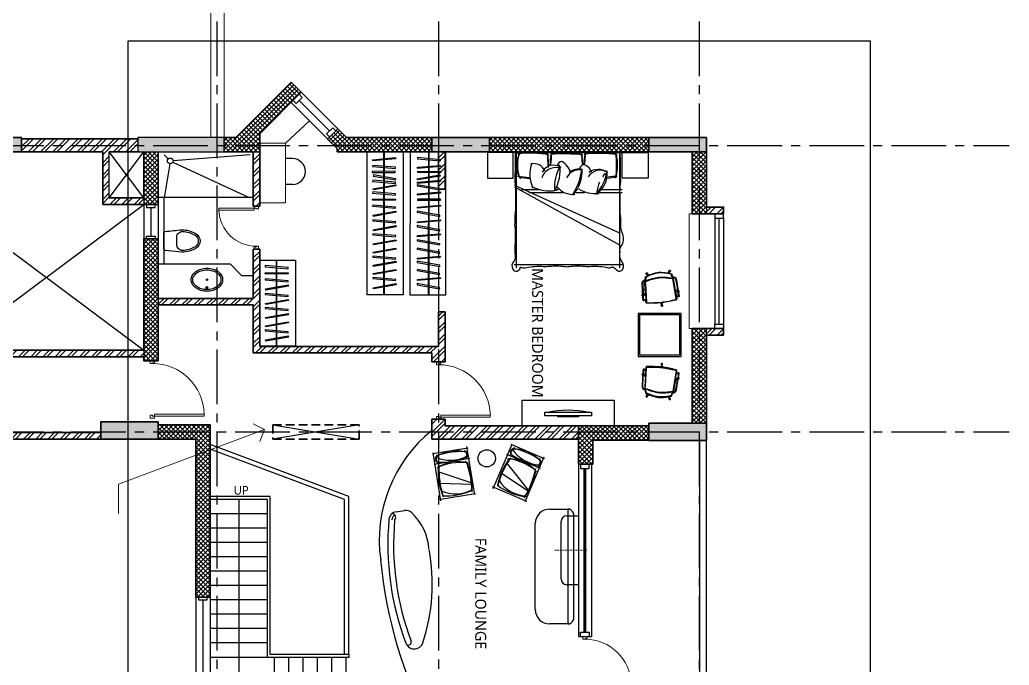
# Model space of a CAD drawing. Header units: millimetres. Extents: x -2409243 to -2334937, y -643723 to -441957.
# Drawn here: x -2390357 to -2373123, y -617328 to -606090 of the extents above; entities that cross this region are included whole.
import ezdxf

# ---------------------------------------------------------------- set-up
doc = ezdxf.new("R2010")
doc.units = ezdxf.units.MM
doc.header["$MEASUREMENT"] = 0
for name, pattern in [('CENTER2', [28.575, 19.05, -3.175, 3.175, -3.175]), ('DASHED', [0.75, 0.5, -0.25]), ('DASHED2', [0.375, 0.25, -0.125])]:
    doc.linetypes.add(name, pattern=pattern)
for name, color, linetype in [('A-Anno-Dims', 7, 'Continuous'), ('A-Anno-Grid Lines', 154, 'Continuous'), ('A-Detail Lines 10', 8, 'Continuous'), ('A-Sanitory', 181, 'Continuous'), ('A-Steps', 3, 'Continuous'), ('A-Wall Patt', 8, 'Continuous'), ('A-Window', 4, 'Continuous'), ('S-Conc Patt', 9, 'Continuous'), ('TAGS', 7, 'Continuous')]:
    doc.layers.add(name, color=color, linetype=linetype)
for name, color, linetype, lineweight in [('A-Detail Lines', 8, 'Continuous', 25), ('A-Door', 4, 'Continuous', 9), ('A-DTLS-Elevation', 4, 'Continuous', 25), ('A-Ele Finish Layers', 6, 'Continuous', 18), ('A-Wall Ele', 3, 'Continuous', 20), ('A-Wall Sec', 1, 'Continuous', 30), ('frntr', 42, 'Continuous', 9), ('HVAC Units', 60, 'Continuous', 30), ('S-Concrete', 40, 'Continuous', 30)]:
    doc.layers.add(name, color=color, linetype=linetype, lineweight=lineweight)
doc.layers.add('I-Furniture', color=7, linetype='Continuous', lineweight=25, true_color=0xd17000)
doc.layers.get('A-Anno-Dims').off()
doc.styles.get("Standard").update_dxf_attribs({"font": 'trebuc.ttf'})
pattern_1 = [(225, (-1525842.595, -761657.066), (39.7747564, -39.7747564), []), (315, (-1525842.595, -761657.066), (39.7747564, 39.7747564), [])]
pattern_2 = [(45, (-2587125.2, -621214.32), (-106.06602, 106.06602), []), (45, (-2587054.5, -621214.32), (-106.06602, 106.06602), [])]
pattern_3 = [(45, (-1525842.6, -761657.07), (-106.066017, 106.066017), []), (45, (-1525771.88, -761657.07), (-106.066017, 106.066017), [])]
pattern_4 = [(45, (-1525842.6, -761539.57), (-106.066017, 106.066017), []), (45, (-1525771.88, -761539.57), (-106.066017, 106.066017), [])]

# ---------------------------------------------------------------- blocks, each defined once
blk = doc.blocks.new('Bay Win TRIAN')
at = {"layer": 'A-Window'}
for p, q in [((20940, -6882), (20304, -6245)), ((20763, -7059), (20127, -6422))]:
    blk.add_line(p, q, dxfattribs=at)
at = {"layer": 'A-Window', "color": 2, "lineweight": 30}
blk.add_line((20269, -6387), (20799, -6917), dxfattribs=at)
at = {"layer": 'A-Window'}
for points in [[(20269, -6281), (20322, -6334), (20215, -6440), (20162, -6387)], [(20905, -6917), (20852, -6864), (20746, -6970), (20799, -7023)]]:
    blk.add_lwpolyline(points, dxfattribs=at)
blk = doc.blocks.new('ABL_Door_S - 750 x 2100-5-3 Second Floor Lvl')
at = {"layer": 'A-Door', "color": 5, "lineweight": 18}
for p, q in [((-375, 38), (-325, 38)), ((-375, -38), (-375, 38)), ((-325, 38), (-325, -3)), ((325, 38), (325, -3)), ((375, 38), (325, 38)), ((375, -38), (375, 38)), ((-375, -38), (-340, -38)), ((-340, -3), (-325, -3)), ((-340, -38), (-340, -3)), ((-340, -38), (-340, -652)), ((-305, -38), (-340, -38)), ((-305, -38), (-305, -652)), ((340, -3), (325, -3)), ((340, -38), (340, -3)), ((375, -38), (340, -38))]:
    blk.add_line(p, q, dxfattribs=at)
blk.add_lwpolyline([(-340, -652), (-305, -652)], dxfattribs=at)
at = {"layer": 'A-Door', "lineweight": 18}
blk.add_arc((-325, -3), 650, 271.7632, 0, dxfattribs=at)
blk = doc.blocks.new('ABL_Door_S - 1000 x 2100-11-3 Second Floor Lvl')
at = {"layer": 'A-Door', "color": 5}
for p, q in [((-500, 38), (-450, 38)), ((-500, -38), (-500, 38)), ((-450, 38), (-450, -3)), ((450, 38), (450, -3)), ((500, 38), (450, 38)), ((500, -38), (500, 38)), ((-500, -38), (-465, -38)), ((-465, -3), (-450, -3)), ((-465, -38), (-465, -3)), ((-430, -38), (-465, -38)), ((465, -3), (450, -3)), ((465, -38), (465, -3)), ((500, -38), (465, -38))]:
    blk.add_line(p, q, dxfattribs=at)
at = {"layer": 'A-Door', "color": 5, "lineweight": 18}
for p, q in [((-465, -38), (-465, -902)), ((-430, -38), (-430, -902)), ((-430, -902), (-465, -902))]:
    blk.add_line(p, q, dxfattribs=at)
at = {"layer": 'A-Door'}
blk.add_arc((-450, -3), 900, 271.2733, 0, dxfattribs=at)
blk = doc.blocks.new('Grid Residences')
at = {"layer": 'A-Anno-Grid Lines', "linetype": 'CENTER2', "ltscale": 50}
for p, q in [((-10047, 2923), (-10047, -27704)), ((-5057, 2923), (-5057, -27704)), ((12818, -13904), (-37818, -13904)), ((12818, -17764), (-37818, -17764)), ((12818, -22304), (-37818, -22304))]:
    blk.add_line(p, q, dxfattribs=at)
blk = doc.blocks.new('Bay Win Rec')
at = {"layer": 'A-Wall Ele'}
for points in [[(27370, -13729), (29370, -13729)], [(27370, -13729), (27370, -13779)], [(29370, -13729), (29370, -13779)]]:
    blk.add_lwpolyline(points, dxfattribs=at)
at = {"layer": 'A-Window'}
for p, q in [((27445, -14179), (29295, -14179)), ((27445, -14329), (29295, -14329))]:
    blk.add_line(p, q, dxfattribs=at)
at = {"layer": 'A-Window', "color": 2, "lineweight": 30}
blk.add_line((29295, -14254), (27445, -14254), dxfattribs=at)
at = {"layer": 'A-Window'}
for points in [[(27370, -14179), (27445, -14179), (27445, -14329), (27370, -14329)], [(29370, -14179), (29295, -14179), (29295, -14329), (29370, -14329)]]:
    blk.add_lwpolyline(points, dxfattribs=at)
blk = doc.blocks.new('ABL_Door_S - 900 x 2100-6-3 Second Floor Lvl')
at = {"layer": 'A-Door', "color": 5, "lineweight": 18}
for p, q in [((-450, 37), (-400, 37)), ((-450, -38), (-450, 37)), ((-400, 37), (-400, -3)), ((400, 37), (400, -3)), ((450, 37), (400, 37)), ((450, -38), (450, 37)), ((-450, -38), (-415, -38)), ((-380, -38), (-450, -38)), ((-415, -3), (-400, -3)), ((-415, -38), (-415, -3)), ((-415, -38), (-415, -802)), ((-380, -38), (-380, -802)), ((415, -3), (400, -3)), ((415, -38), (415, -3)), ((450, -38), (415, -38))]:
    blk.add_line(p, q, dxfattribs=at)
blk.add_lwpolyline([(-380, -802), (-415, -802)], dxfattribs=at)
at = {"layer": 'A-Door', "lineweight": 18}
blk.add_arc((-400, -3), 800, 271.4325, 0, dxfattribs=at)
at = {"layer": 'A-Door', "color": 5, "lineweight": 18}
blk.add_arc((-400, -3), 800, 268.9256, 271.0744, dxfattribs=at)
blk = doc.blocks.new('dw d u s')
at = {"layer": 'A-Window'}
blk.add_line((-18535, -154670), (-18535, -154900), dxfattribs=at)
at = {"layer": 'A-Window', "color": 2, "lineweight": 60}
blk.add_line((-15610, -154785), (-18460, -154785), dxfattribs=at)
at = {"layer": 'A-Window'}
for points in [[(-15535, -154670), (-18535, -154670)], [(-18535, -154710), (-18460, -154710), (-18460, -154860), (-18535, -154860)], [(-15535, -154710), (-15610, -154710), (-15610, -154860), (-15535, -154860)], [(-15535, -154900), (-18535, -154900)]]:
    blk.add_lwpolyline(points, dxfattribs=at)
at = {"layer": 'A-Door'}
blk.add_blockref('ABL_Door_S - 900 x 2100-6-3 Second Floor Lvl', (-18985, -154785), dxfattribs=at)
blk = doc.blocks.new('Kitchen Win 1500')
at = {"layer": 'A-Window', "color": 2, "lineweight": 30}
blk.add_line((-37322, -4779), (-38722, -4779), dxfattribs=at)
at = {"layer": 'A-Window'}
for points in [[(-37272, -4654), (-38772, -4654)], [(-38772, -4704), (-38722, -4704), (-38722, -4854), (-38772, -4854)], [(-37272, -4704), (-37322, -4704), (-37322, -4854), (-37272, -4854)], [(-37272, -4904), (-38772, -4904)]]:
    blk.add_lwpolyline(points, dxfattribs=at)
blk = doc.blocks.new('Toilet Win')
at = {"layer": 'A-Window', "color": 2, "lineweight": 30}
blk.add_line((22742, -8048), (22742, -8548), dxfattribs=at)
at = {"layer": 'A-Window'}
for points in [[(22617, -7998), (22617, -8598)], [(22667, -7998), (22667, -8048), (22817, -8048), (22817, -7998)], [(22867, -7998), (22867, -8598)], [(22667, -8598), (22667, -8548), (22817, -8548), (22817, -8598)]]:
    blk.add_lwpolyline(points, dxfattribs=at)
blk = doc.blocks.new('Shaft 2')
at = {"layer": 'A-Detail Lines'}
for p, q in [((-10900, 51347), (-10100, 51947)), ((-10900, 51947), (-10100, 51347))]:
    blk.add_line(p, q, dxfattribs=at)
blk = doc.blocks.new('su')
at = {"layer": 'A-Detail Lines'}
for p, q in [((200582, 6823), (200582, 3573)), ((202447, 3573), (202267, 3753)), ((200582, 3573), (202447, 3573)), ((202447, 3573), (202267, 3393))]:
    blk.add_line(p, q, dxfattribs=at)
at = {"layer": 'A-DTLS-Elevation'}
for p, q in [((201132, 6873), (200082, 6873)), ((201132, 4123), (201132, 6873)), ((202497, 4123), (201132, 4123))]:
    blk.add_line(p, q, dxfattribs=at)
at = {"layer": 'A-Steps'}
for p, q in [((201082, 6823), (200082, 6823)), ((201082, 4073), (201082, 6823)), ((201082, 6573), (200082, 6573)), ((201082, 6323), (200082, 6323)), ((201082, 6073), (200082, 6073)), ((201082, 5823), (200082, 5823)), ((201082, 5573), (200082, 5573)), ((201082, 5323), (200082, 5323)), ((201082, 5073), (200082, 5073)), ((201082, 4823), (200082, 4823)), ((201082, 4573), (200082, 4573)), ((201082, 4323), (200082, 4323)), ((201082, 4073), (200082, 4073)), ((202497, 4073), (201082, 4073)), ((201197, 4073), (201197, 3073)), ((201447, 4073), (201447, 3073)), ((201697, 4073), (201697, 3073)), ((201947, 4073), (201947, 3073)), ((202197, 4073), (202197, 3073)), ((202447, 4073), (202447, 3073))]:
    blk.add_line(p, q, dxfattribs=at)
at = {"layer": 'A-Steps', "linetype": 'DASHED2', "ltscale": 1000}
blk.add_line((202497, 4123), (202497, 4073), dxfattribs=at)
at = {"layer": 'A-Detail Lines', "insert": (200494, 7057), "char_height": 150, "width": 588.38, "attachment_point": 1}
blk.add_mtext('UP', dxfattribs=at)
blk = doc.blocks.new('bs1')
at = {"layer": 'A-Detail Lines'}
for points in [[(-2919, 11908), (481, 9373)], [(-2919, 9373), (481, 11908)]]:
    blk.add_lwpolyline(points, dxfattribs=at)
blk = doc.blocks.new('Sink TOILET')
for points in [[(1123786, -93318, -0.12976), (1123805, -93245, -0.106426), (1123866, -93176, -0.084431), (1123952, -93133, -0.073534), (1124061, -93117, -0.073534), (1124169, -93133, -0.084431), (1124255, -93176, -0.106426), (1124316, -93245, -0.12976), (1124336, -93318, -0.12976), (1124316, -93391, -0.106426), (1124255, -93460, -0.084431), (1124169, -93503, -0.073534), (1124061, -93519, -0.073534), (1123952, -93503, -0.084431), (1123866, -93460, -0.106426), (1123805, -93391, -0.12976)], [(1123815, -93318, -0.12976), (1123830, -93259, -0.106426), (1123883, -93199, -0.084431), (1123960, -93161, -0.073534), (1124061, -93146, -0.073534), (1124161, -93161, -0.084431), (1124238, -93199, -0.106426), (1124291, -93259, -0.12976), (1124307, -93318, -0.12976), (1124291, -93377, -0.106426), (1124238, -93437, -0.084431), (1124161, -93475, -0.073534), (1124061, -93490, -0.073534), (1123960, -93475, -0.084431), (1123883, -93437, -0.106426), (1123830, -93377, -0.12976)]]:
    blk.add_lwpolyline(points, format="xyb", close=True)
for radius in [17.8, 12.2]:
    blk.add_circle((1124061, -93182), radius)
at = {"layer": 'A-Detail Lines'}
for points in [[(1124041, -93318), (1124081, -93318)], [(1124061, -93338), (1124061, -93298)]]:
    blk.add_lwpolyline(points, dxfattribs=at)
blk = doc.blocks.new('Arrsng 2')
at = {"layer": 'A-Sanitory'}
for points in [[(-3869, -15557), (-4162, -15527, -0.384412), (-4184, -15502), (-4184, -15222, -0.383904), (-4162, -15197, -0.001434), (-3871, -15167, -0.140641), (-3624, -15237, -0.259738), (-3554, -15362, -0.259738), (-3624, -15487, -0.139471)], [(-3959, -15427), (-3959, -15297, -0.422961), (-3856, -15197, -0.13189), (-3640, -15262, -0.259738), (-3584, -15362, -0.259738), (-3640, -15462, -0.13189), (-3856, -15527, -0.422961)]]:
    blk.add_lwpolyline(points, format="xyb", close=True, dxfattribs=at)
blk.add_arc((-3868, -15192), 25, 89.84, 95.7189, dxfattribs=at)
blk = doc.blocks.new('Res Col LAyout 11th Floor')
at = {"layer": 'S-Conc Patt'}
for points in [[(-901639, 153266), (-901639, 153516), (-903139, 153516), (-903139, 153266)], [(-899609, 153516), (-899609, 153266), (-898109, 153266), (-898109, 153516)], [(-893489, 153266), (-893489, 153516), (-894489, 153516), (-894489, 153266)], [(-889709, 153266), (-889709, 153516), (-890709, 153516), (-890709, 153266)], [(-900258, 148266), (-899258, 148266), (-899258, 148566), (-900258, 148566)], [(-889709, 148541), (-890709, 148541), (-890709, 148241), (-889709, 148241)]]:
    blk.add_hatch(color=256, dxfattribs=at).paths.add_polyline_path(points)
at = {"layer": 'A-Detail Lines 10'}
for points in [[(-897259, 148516), (-895759, 148266)], [(-895759, 148516), (-897259, 148266)]]:
    blk.add_lwpolyline(points, dxfattribs=at)
at = {"layer": 'S-Concrete', "lineweight": 35}
for points in [[(-901639, 153266), (-901639, 153516), (-903139, 153516), (-903139, 153266)], [(-893489, 153266), (-893489, 153516), (-894489, 153516), (-894489, 153266)], [(-889709, 153266), (-889709, 153516), (-890709, 153516), (-890709, 153266)], [(-900258, 148266), (-899258, 148266), (-899258, 148566), (-900258, 148566)], [(-889709, 148541), (-890709, 148541), (-890709, 148241), (-889709, 148241)]]:
    blk.add_lwpolyline(points, close=True, dxfattribs=at)
at = {"layer": 'S-Concrete'}
blk.add_lwpolyline([(-899609, 153516), (-899609, 153266), (-898109, 153266), (-898109, 153516), (-899609, 153516)], dxfattribs=at)
at = {"layer": 'S-Concrete', "linetype": 'DASHED', "lineweight": 35, "ltscale": 300}
blk.add_lwpolyline([(-897259, 148266), (-895759, 148266), (-895759, 148516), (-897259, 148516)], close=True, dxfattribs=at)
blk = doc.blocks.new('Long HEader')
at = {"layer": 'A-Ele Finish Layers'}
for points in [[(-862793, 146972), (-862793, 147480), (-860252, 148431)], [(-860451, 148533), (-860252, 148431)], [(-860335, 148223), (-860252, 148431)]]:
    blk.add_lwpolyline(points, dxfattribs=at)
blk = doc.blocks.new('Int. Un Split')
at = {"layer": 'HVAC Units'}
for p, q in [((-200, 600), (0, 600)), ((0, 600), (0, -600)), ((-300, -500), (-300, 500)), ((0, -600), (-200, -600))]:
    blk.add_line(p, q, dxfattribs=at)
at = {"layer": 'HVAC Units', "color": 8, "linetype": 'DASHED2', "lineweight": 5, "ltscale": 120}
blk.add_line((-412, 0), (148, 0), dxfattribs=at)
at = {"layer": 'HVAC Units'}
for centre, start, end in [((-200, 500), 90, 180), ((-200, -500), 180, 270)]:
    blk.add_arc(centre, 100, start, end, dxfattribs=at)
blk = doc.blocks.new('A$C6B7C0178')
at = {"layer": 'I-Furniture', "linetype": 'ByBlock'}
for p, q in [((2130, 906), (89, 906)), ((148, 942), (148, -944)), ((1495, 932), (486, -894)), ((1527, 932), (697, -894)), ((2098, 942), (2098, -944)), ((1450, 813), (1450, 507)), ((1396, 685), (1396, 83)), ((1450, 206), (1450, 167)), ((1396, -131), (1396, -288)), ((1396, -540), (1396, -944)), ((1450, -582), (1450, -944)), ((2130, -894), (89, -894))]:
    blk.add_line(p, q, dxfattribs=at)
at = {"layer": 'I-Furniture', "color": 0, "linetype": 'ByBlock'}
for points in [[(533, 921, 0.045167), (333, 927, -0.080578), (229, 922, 0.238231), (242, 929, -0.211134), (199, 947, 0.329446), (66, 965, 0.37589), (31, 886, 0.123892), (75, 829, -1.08815), (96, 825, 0.141351), (99, 687, -0.036442), (115, 543, -0.046791), (113, 428, 0.023628), (115, 321, -0.055897), (113, 64, 0.053528), (105, 21, 0.053528), (113, -22, -0.055897), (115, -279, 0.026973), (113, -372, -0.036947), (115, -518, -0.036442), (99, -662, 0.219023), (96, -751, -0.342539), (75, -818, 0.123892), (31, -875, 0.37589), (66, -953, 0.329446), (199, -935, -0.211134), (242, -917, 0.238231), (229, -910, -0.06219), (364, -905, -0.218233), (487, -940, 0.123513), (593, -963, 0.129887), (695, -941, -0.095063), (836, -920, 0.016498), (995, -914, -0.039412), (1214, -905, 0.025508), (1378, -905, -0.038458), (1509, -908, 0.058958), (1655, -915, 0.00267), (1898, -910, 0.015571), (2092, -907)], [(836, 931, -0.037552), (533, 921)], [(2092, 919, 0.015571), (1898, 922, 0.00267), (1655, 927, 0.058958), (1509, 920, -0.038458), (1378, 917, 0.025508), (1214, 917, -0.039412), (995, 925, 0.016498), (836, 931)]]:
    blk.add_lwpolyline(points, format="xyb", dxfattribs=at)
at = {"layer": 'I-Furniture', "linetype": 'ByBlock'}
for centre, radius, start, end in [((1868, 489), 413, 57.51, 123.8336), ((-5561, 1718), 7288, 351.7812, 353.3958), ((581, 646), 1504, 347.8698, 8.7941), ((1569, 211), 264, 348.0413, 70.8342), ((2088, -2734), 3094, 90.1063, 94.3312), ((1498, -462), 700, 61.0456, 94.1497), ((2057, 1293), 1004, 259.589, 272.0447), ((-922, 93), 2993, 353.3146, 4.0301), ((1531, -205), 264, 353.1541, 62.0001), ((1909, 748), 992, 237.3804, 263.3034), ((2046, -1017), 783, 87.8261, 101.4767), ((2039, 491), 792, 259.1667, 273.123), ((-47, -536), 2125, 351.3474, 6.9362), ((1859, 24), 706, 227.3201, 261.4624), ((1328, -1127), 631, 66.2982, 83.8539), ((1538, -558), 249, 329.3706, 56.8919), ((1328, -1127), 631, 49.9508, 56.951), ((1857, 1187), 2032, 264.0935, 276.4707), ((442, -864), 1236, 0.5029, 8.0813)]:
    blk.add_arc(centre, radius, start, end, dxfattribs=at)
at = {"layer": 'I-Furniture', "color": 0, "linetype": 'ByBlock'}
for centre, radius, start, end in [((1880, 180), 703, 73.9263, 107.1409), ((2517, 631), 873, 165.3177, 177.3751), ((890, 621), 1207, 347.2408, 11.1902), ((2130, 320), 702, 153.0538, 189.663), ((1716, 122), 545, 69.3026, 116.5026), ((1698, 597), 204, 291.4295, 14.3652), ((1653, 253), 221, 324.1671, 63.8421), ((1858, 1940), 1599, 269.1536, 277.5533), ((1721, -83), 355, 128.7278, 185.6813), ((1774, 803), 664, 238.6542, 279.1977), ((1828, 86), 114, 12.1757, 68.3207), ((1872, -784), 1100, 79.5301, 89.934), ((528, 56), 1563, 349.1717, 8.8688), ((1644, 283), 343, 285.4018, 329.7122), ((1755, 327), 572, 225.5269, 275.813), ((1532, -185), 274, 346.3296, 38.0812), ((1943, -478), 564, 148.1221, 185.9522), ((1689, -223), 198, 289.1335, 355.0933), ((1797, -297), 95.5, 30.1134, 85.8974), ((1873, -1052), 782, 75.3434, 88.3876), ((1867, 804), 1059, 271.8337, 280.6945), ((1000, -558), 1102, 344.9748, 13.7789), ((1724, -259), 422, 212.3262, 277), ((1499, -531), 301, 328.6569, 34.6491), ((2608, -615), 962, 184.2269, 193.5763), ((1876, 64), 926, 257.3175, 281.7435)]:
    blk.add_arc(centre, radius, start, end, dxfattribs=at)
blk = doc.blocks.new('couch')
for points in [[(-1415, 365), (-853, 255)], [(-1417, 344), (-867, 51)]]:
    blk.add_lwpolyline(points)
at = {"layer": 'I-Furniture'}
for p, q in [((-797, 531), (-1449, 531)), ((-1433, 546), (-1433, -298)), ((-832, 557), (-832, -285)), ((-1451, -83), (-818, -83)), ((-1451, -269), (-818, -269))]:
    blk.add_line(p, q, dxfattribs=at)
at = {"layer": 'I-Furniture', "color": 0, "linetype": 'ByBlock'}
for centre, radius, start, end in [((-194, 240), 1227, 168.9018, 192.6543), ((-1119, -579), 1083, 77.062, 103.7948), ((-2081, 240), 1227, 347.3457, 11.0982), ((-1356, -164), 65, 130.337, 237.1972), ((-1119, 1026), 1083, 256.2052, 282.938), ((-1119, -1170), 1083, 77.062, 103.7948), ((-918, -164), 65, 302.8028, 49.663), ((-1119, 836), 1083, 256.2052, 282.938)]:
    blk.add_arc(centre, radius, start, end, dxfattribs=at)
at = {"layer": 'I-Furniture', "linetype": 'ByBlock'}
for centre, radius, start, end in [((-1205, -117), 606, 55.3912, 109.8857), ((118, 265), 1527, 171.2723, 192.0385), ((-2393, 265), 1527, 347.9615, 8.7277), ((-1131, 521), 597, 241.9847, 296.9126), ((-1205, -708), 606, 55.3912, 109.8857), ((-1283, -158), 125, 149.2427, 222.9121), ((-991, -158), 125, 317.0879, 30.7573), ((-1131, 331), 597, 241.9847, 296.9126)]:
    blk.add_arc(centre, radius, start, end, dxfattribs=at)
blk = doc.blocks.new('executive study table')
at = {"layer": 'I-Furniture'}
for p, q in [((-171, 533), (-152, 534)), ((-155, 571), (-133, 572)), ((-140, 567), (-139, 571)), ((-171, 7), (-152, 6)), ((-155, -30), (-133, -32)), ((-140, -27), (-139, -31))]:
    blk.add_line(p, q, dxfattribs=at)
for points in [[(-509, 270, -0.04406), (-503, 336, -0.026544), (-480, 437), (-506, 458, -3.638528), (-496, 470), (-474, 457, -0.010397), (-461, 495, -0.318214), (-452, 502, 0.043075), (-444, 502, 0.035302), (-412, 510, 0.013054), (-403, 513, -0.140274), (-393, 546, -0.187796), (-364, 568, -0.087841), (-327, 571, 0.059908), (-291, 573, -0.051364), (-254, 575), (-196, 578), (-157, 580, -1), (-129, 582), (-95, 584), (-77, 585, -0.040528), (-61, 585, 0.019703), (-50, 584, -0.367951), (-46, 580, -0.076399), (-46, 574, -0.223629), (-48, 571, -0.09063), (-48, 571, 0.435593), (-49, 571), (-50, 566, 0.041397), (-52, 552, 0.005779), (-52, 542, 0.01447), (-52, 538), (-15, 540, -0.416429), (3, 524, -0.025896), (23, 280), (60, 277, -3.543521), (59, 262), (23, 262, -0.026019), (3, 16, -0.416429), (-15, 0), (-52, 2, 0.01447), (-52, -2, 0.005779), (-52, -12, 0.041397), (-50, -26), (-49, -31, 0.435593), (-48, -31, -0.09063), (-48, -31, -0.223629), (-46, -34, -0.076399), (-46, -40, -0.367951), (-50, -44, 0.019703), (-61, -44, -0.040528), (-77, -45), (-95, -44), (-129, -42, -1), (-157, -40), (-196, -38), (-254, -35, -0.051364), (-291, -33, 0.059908), (-327, -31, -0.087841), (-364, -28, -0.187796), (-393, -6, -0.140274), (-403, 27, 0.013054), (-412, 30, 0.035302), (-444, 38, 0.043075), (-452, 39, -0.318214), (-461, 45, -0.010397), (-474, 84), (-496, 71, -3.638528), (-506, 82), (-480, 103, -0.026544), (-503, 204, -0.04406)], [(-499, 270, 0.04406), (-494, 206, 0.042095), (-452, 49, -0.042637), (-443, 48, -0.035302), (-409, 40, -0.026112), (-389, 32, 0.070764), (-375, 28), (-352, 25, 0.002232), (-338, 25), (-15, 10, 0.431435), (-7, 17, 0.026929), (13, 270, 0.026929), (-7, 523, 0.431435), (-15, 530), (-338, 515, 0.002232), (-352, 515), (-375, 512, 0.070764), (-389, 508, -0.026112), (-409, 500, -0.035302), (-443, 492, -0.042637), (-452, 492, 0.042095), (-494, 335, 0.04406)], [(-155, 571), (-171, 533), (-339, 525, 0.002292), (-353, 525), (-377, 522, 0.066419), (-392, 517, -0.120179), (-385, 541, -0.187796), (-362, 558, -0.087841), (-328, 561, 0.059908), (-289, 563, -0.052112), (-254, 565), (-195, 568)], [(-152, 534), (-62, 538, -0.01546), (-62, 542, -0.005779), (-62, 552, -0.041397), (-59, 569), (-58, 573, -0.044554), (-58, 574, -0.006403), (-62, 575, 0.040528), (-77, 575), (-94, 574), (-133, 572, -0.154174), (-140, 567)], [(-155, -30), (-171, 7), (-339, 15, -0.002292), (-353, 15), (-377, 19, -0.066419), (-392, 23, 0.120179), (-385, -1, 0.187796), (-362, -18, 0.087841), (-328, -21, -0.059908), (-289, -23, 0.052112), (-254, -25), (-195, -28)], [(-152, 6), (-62, 2, 0.01546), (-62, -2, 0.005779), (-62, -12, 0.041397), (-59, -28), (-58, -32, 0.044554), (-58, -34, 0.006403), (-62, -34, -0.040528), (-77, -35), (-94, -34), (-133, -32, 0.154174), (-140, -27)]]:
    blk.add_lwpolyline(points, format="xyb", close=True, dxfattribs=at)
for points in [[(-157, 580), (-129, 582)], [(-157, -40), (-129, -42)]]:
    blk.add_lwpolyline(points, dxfattribs=at)
for points in [[(-496, 470), (-505, 475, 0.915293), (-514, 464), (-506, 458)], [(-385, 39, -0.074007), (-425, 270, -0.074007), (-385, 501)], [(-376, 42, -0.073942), (-415, 270, -0.073942), (-376, 498)], [(23, 270, -0.000012), (23, 270, -0.000012)], [(60, 277), (69, 277, -0.745022), (68, 262), (59, 262)], [(-496, 71), (-505, 65, -0.915293), (-514, 77), (-506, 82)]]:
    blk.add_lwpolyline(points, format="xyb", dxfattribs=at)
at = {"layer": 'I-Furniture', "elevation": -950}
blk.add_lwpolyline([(24, 262, 0.001894), (23, 280, 0.000296)], format="xyb", dxfattribs=at)
blk = doc.blocks.new('A$C26A13804')
at = {"layer": 'I-Furniture', "linetype": 'Continuous'}
for p, q in [((21, 327), (-2463, 325)), ((21, 317), (-2463, 315))]:
    blk.add_line(p, q, dxfattribs=at)
for points in [[(21, 27), (-2463, 27), (-2464, 650), (21, 652)], [(-2329, 119), (-2365, 518), (-2345, 519), (-2310, 121)], [(-2211, 119), (-2177, 518), (-2197, 520), (-2231, 121)], [(-2045, 128), (-1976, 522), (-1995, 526), (-2064, 132)], [(-1952, 120), (-1917, 518), (-1937, 520), (-1972, 121)], [(-1821, 129), (-1891, 523), (-1872, 526), (-1802, 132)], [(-1748, 120), (-1713, 518), (-1733, 520), (-1768, 122)], [(-1643, 119), (-1644, 519), (-1624, 519), (-1623, 119)], [(-1520, 120), (-1485, 519), (-1505, 520), (-1540, 122)], [(-1363, 129), (-1433, 523), (-1413, 527), (-1343, 133)], [(-1264, 121), (-1229, 519), (-1249, 521), (-1284, 122)], [(-1111, 130), (-1181, 523), (-1161, 527), (-1091, 133)], [(-1021, 121), (-987, 519), (-1007, 521), (-1041, 123)], [(-865, 130), (-935, 524), (-915, 527), (-845, 133)], [(-721, 130), (-791, 524), (-771, 527), (-701, 134)], [(-631, 121), (-597, 520), (-617, 522), (-651, 123)], [(-491, 130), (-561, 524), (-542, 527), (-472, 133)], [(-348, 130), (-418, 524), (-398, 527), (-328, 134)], [(-258, 121), (-224, 520), (-243, 522), (-278, 123)], [(-101, 130), (-171, 524), (-152, 528), (-82, 134)], [(-2106, 112), (-2107, 512), (-2127, 512), (-2126, 112)]]:
    blk.add_lwpolyline(points, close=True, dxfattribs=at)
blk = doc.blocks.new('A$C52E23077')
at = {"layer": 'I-Furniture'}
blk.add_lwpolyline([(23, -583), (85, -583), (85, 227), (23, 227)], close=True, dxfattribs=at)
at = {"layer": 'I-Furniture', "linetype": 'ByBlock'}
blk.add_lwpolyline([(3, 0), (2, -356), (23, -356), (24, 0)], close=True, dxfattribs=at)
blk.add_arc((-1595, -177), 1719, 347.7599, 12.1509, dxfattribs=at)
blk = doc.blocks.new('A$C367D5E3E')
at = {"layer": 'I-Furniture', "linetype": 'Continuous'}
for p, q in [((0, 0), (2, 1500)), ((2, 1500), (624, 1500)), ((290, 0), (290, 1500)), ((300, 0), (300, 1500)), ((624, 1500), (625, 0)), ((625, 0), (0, 0))]:
    blk.add_line(p, q, dxfattribs=at)
for points in [[(94, 1385), (493, 1350), (494, 1370), (96, 1405)], [(93, 1280), (493, 1280), (493, 1260), (93, 1260)], [(94, 1157), (493, 1122), (494, 1142), (96, 1177)], [(103, 1000), (497, 1070), (500, 1050), (107, 980)], [(94, 901), (493, 866), (494, 886), (96, 921)], [(103, 748), (497, 817), (500, 798), (107, 728)], [(94, 658), (493, 623), (494, 643), (96, 678)], [(103, 502), (497, 571), (500, 551), (107, 482)], [(103, 358), (497, 427), (500, 408), (107, 338)], [(94, 268), (493, 233), (494, 253), (96, 288)], [(103, 112), (497, 181), (500, 161), (107, 92)]]:
    blk.add_lwpolyline(points, close=True, dxfattribs=at)

msp = doc.modelspace()

# ---------------------------------------------------------------- hatches: boundary and pattern name
at = {"layer": 'A-Wall Patt'}
h = msp.add_hatch(dxfattribs=at)
h.set_pattern_fill('ANSI37', color=256, scale=450, angle=180, style=0)
h.set_pattern_definition(pattern_1)
h.paths.add_polyline_path([(-2386798.2, -608391.3), (-2386178.2, -608391.3), (-2386178.2, -608076.3), (-2385454.7, -607352.9), (-2385631.5, -607176.1), (-2386596.7, -608141.3), (-2386798.2, -608141.3)])
h = msp.add_hatch(dxfattribs=at)
h.set_pattern_fill('ANSI37', color=256, scale=450, angle=180, style=0)
h.set_pattern_definition(pattern_1)
h.paths.add_polyline_path([(-2383178.2, -608141.3), (-2384666.3, -608141.3), (-2384818.3, -607989.3), (-2384995.1, -608166.1), (-2384829, -608332.3), (-2384829, -608391.3), (-2383178.2, -608391.3)])
h = msp.add_hatch(dxfattribs=at)
h.set_pattern_fill('ANSI32', color=256, scale=400, style=0)
h.set_pattern_definition([(45, (-2390086.76, -608269.34), (-106.066, 106.066), []), (45, (-2390016.05, -608269.34), (-106.066, 106.066), [])])
h.paths.add_polyline_path([(-2388913.2, -608391.3), (-2388913.2, -609306.3), (-2388198.2, -609306.3), (-2388198.2, -609191.3), (-2388798.2, -609191.3), (-2388798.2, -608391.3), (-2388298.2, -608391.3), (-2388298.2, -608161.3), (-2390328.2, -608161.3), (-2390328.2, -608391.3)])
h.paths.add_polyline_path([(-2391598.2, -611841.3), (-2391598.2, -608391.3), (-2391713.2, -608391.3), (-2391713.2, -611956.3), (-2388198.2, -611956.3), (-2388198.2, -611841.3)])
h = msp.add_hatch(dxfattribs=at)
h.set_pattern_fill('ANSI37', color=256, scale=450, angle=180, style=0)
h.set_pattern_definition(pattern_1)
h.paths.add_polyline_path([(-2379398.2, -608391.3), (-2379398.2, -608141.3), (-2382178.2, -608141.3), (-2382178.2, -608391.3)])
h = msp.add_hatch(dxfattribs=at)
h.set_pattern_fill('ANSI37', color=256, scale=450, angle=180, style=0)
h.set_pattern_definition([(225, (-2388009.763, -608500.08), (39.7748, -39.7748), []), (315, (-2388009.763, -608500.08), (39.7748, 39.7748), [])])
h.paths.add_polyline_path([(-2387948.2, -609306.3), (-2387948.2, -608391.3), (-2388198.2, -608391.3), (-2388198.2, -609306.3)])
h = msp.add_hatch(dxfattribs=at)
h.set_pattern_fill('ANSI32', color=256, scale=400, style=0)
h.set_pattern_definition(pattern_3)
h.paths.add_polyline_path([(-2386178.2, -608395.3), (-2386293.2, -608395.3), (-2386293.2, -609333.8), (-2386178.2, -609333.8)])
h = msp.add_hatch(dxfattribs=at)
h.set_pattern_fill('ANSI32', color=256, scale=400, style=0)
h.set_pattern_definition(pattern_2)
h.paths.add_polyline_path([(-2382948.2, -608391.3), (-2383063.2, -608391.3), (-2383063.2, -609041), (-2382948.2, -609041)])
h = msp.add_hatch(dxfattribs=at)
h.set_pattern_fill('ANSI37', color=256, scale=450, angle=180, style=0)
h.set_pattern_definition(pattern_1)
h.paths.add_polyline_path([(-2378648.2, -609466.3), (-2378398.2, -609466.3), (-2378398.2, -608391.3), (-2378648.2, -608391.3)])
h = msp.add_hatch(dxfattribs=at)
h.set_pattern_fill('ANSI32', color=256, scale=400, style=0)
h.set_pattern_definition(pattern_4)
h.paths.add_polyline_path([(-2378394.2, -609351.3), (-2378394.2, -609466.3), (-2378098.2, -609466.3), (-2378098.2, -609351.3)])
h = msp.add_hatch(dxfattribs=at)
h.set_pattern_fill('ANSI37', color=256, scale=450, angle=180, style=0)
h.set_pattern_definition(pattern_1)
h.paths.add_polyline_path([(-2388198.2, -609906.3), (-2388198.2, -612026.3), (-2387948.2, -612026.3), (-2387948.2, -609906.3)])
h = msp.add_hatch(dxfattribs=at)
h.set_pattern_fill('ANSI32', color=256, scale=400, style=0)
h.set_pattern_definition(pattern_3)
h.paths.add_polyline_path([(-2387940.8, -610941.3), (-2387940.8, -611056.3), (-2386293.2, -611056.3), (-2386293.2, -611891.3), (-2383178.2, -611891.3), (-2383178.2, -612046.3), (-2382948.2, -612046.3), (-2382948.2, -611176.3), (-2383063.2, -611176.3), (-2383063.2, -611776.3), (-2386178.2, -611776.3), (-2386178.2, -610083.8), (-2386293.2, -610083.8), (-2386293.2, -610941.3)])
h = msp.add_hatch(dxfattribs=at)
h.set_pattern_fill('ANSI37', color=256, scale=450, angle=180, style=0)
h.set_pattern_definition(pattern_1)
h.paths.add_polyline_path([(-2378648.2, -613116.3), (-2378398.2, -613116.3), (-2378398.2, -611466.3), (-2378648.2, -611466.3)])
h = msp.add_hatch(dxfattribs=at)
h.set_pattern_fill('ANSI32', color=256, scale=400, style=0)
h.set_pattern_definition(pattern_4)
h.paths.add_polyline_path([(-2378396.2, -611466.3), (-2378396.2, -611581.3), (-2378098.2, -611581.3), (-2378098.2, -611466.3)])
h = msp.add_hatch(dxfattribs=at)
h.set_pattern_fill('ANSI37', color=256, scale=450, angle=180, style=0)
h.set_pattern_definition(pattern_1)
h.paths.add_polyline_path([(-2387043.2, -613141.3), (-2387947.7, -613141.3), (-2387947.7, -613391.3), (-2387293.2, -613391.3), (-2387293.2, -616141.3), (-2387043.2, -616141.3)])
h = msp.add_hatch(dxfattribs=at)
h.set_pattern_fill('ANSI32', color=256, scale=400, style=0)
h.set_pattern_definition(pattern_3)
h.paths.add_polyline_path([(-2380628.2, -613391.3), (-2380628.2, -613161.3), (-2382948.2, -613161.3), (-2382948.2, -613046.3), (-2383178.2, -613046.3), (-2383178.2, -613391.3)])
h = msp.add_hatch(dxfattribs=at)
h.set_pattern_fill('ANSI37', color=256, scale=450, angle=180, style=0)
h.set_pattern_definition(pattern_1)
h.paths.add_polyline_path([(-2379398.2, -613161.3), (-2380628.2, -613161.3), (-2380628.2, -613826.4), (-2380378.2, -613826.4), (-2380378.2, -613411.3), (-2379398.2, -613411.3)])
h = msp.add_hatch(dxfattribs=at)
h.set_pattern_fill('ANSI32', color=256, scale=400, style=0)
h.set_pattern_definition(pattern_2)
h.paths.add_polyline_path([(-2388947.7, -613391.3), (-2388947.7, -613276.3), (-2391713.2, -613276.3), (-2391713.2, -614101.3), (-2391598.2, -614101.3), (-2391598.2, -613391.3)])
at = {"layer": 'I-Furniture'}
msp.add_hatch(color=256, dxfattribs=at).paths.add_polyline_path([(-2386178.2, -609276.3), (-2386153.2, -609276.3), (-2386153.2, -608241), (-2386178.2, -608241)])

# ---------------------------------------------------------------- linework, layer by layer
at = {"layer": 'A-Detail Lines'}
for points in [[(-2387843.2, -608441.3), (-2387772.5, -608512.1)], [(-2386343.2, -608441.3), (-2387687.2, -608543.6)], [(-2387745.2, -608596.7), (-2387843.2, -609191.3)], [(-2387691.7, -608568.4), (-2386359.4, -609183.8)]]:
    msp.add_lwpolyline(points, dxfattribs=at)
at = {"layer": 'A-Sanitory'}
for points in [[(-2386293.2, -609183.8), (-2387948.2, -609183.8)], [(-2387848.2, -609183.8), (-2387848.2, -610341.3)]]:
    msp.add_lwpolyline(points, dxfattribs=at)
at = {"layer": 'A-Sanitory', "ltscale": 0.5}
msp.add_lwpolyline([(-2387948.2, -610341.3), (-2386693.2, -610341.3), (-2386493.2, -610541.3), (-2386293.2, -610541.3)], dxfattribs=at)
at = {"layer": 'A-Sanitory'}
msp.add_circle((-2387737.1, -608547.4), 50, dxfattribs=at)
at = {"layer": 'A-Steps'}
for p, q in [((-2378513.2, -618191.3), (-2378513.2, -613391.3)), ((-2378398.2, -618191.3), (-2378398.2, -613391.3))]:
    msp.add_line(p, q, dxfattribs=at)
for centre, radius, start, end in [((-2381646.7, -615152.8), 2449.1, 128.70494, 188.13917), ((-2376514.8, -614808.1), 7588.1, 185.18299, 208.58128)]:
    msp.add_arc(centre, radius, start, end, dxfattribs=at)
at = {"layer": 'A-Wall Ele'}
for points in [[(-2387028.2, -603441.3), (-2387028.2, -608141.3)], [(-2386798.2, -603441.3), (-2386798.2, -608141.3)]]:
    msp.add_lwpolyline(points, dxfattribs=at)
at = {"layer": 'A-Wall Sec', "lineweight": 35}
for p, q in [((-2385631.5, -607176.1), (-2386596.7, -608141.3)), ((-2385631.5, -607176.1), (-2385454.7, -607352.9)), ((-2385454.7, -607352.9), (-2386178.2, -608076.3)), ((-2384818.3, -607989.3), (-2384995.1, -608166.1)), ((-2384818.3, -607989.3), (-2384666.3, -608141.3)), ((-2386596.7, -608141.3), (-2386798.2, -608141.3)), ((-2386178.2, -609333.8), (-2386178.2, -608076.3)), ((-2384829, -608332.3), (-2384995.1, -608166.1)), ((-2384666.3, -608141.3), (-2383178.2, -608141.3)), ((-2383178.2, -608141.3), (-2383963.2, -608141.3)), ((-2379398.2, -608141.3), (-2382178.2, -608141.3)), ((-2384829, -608391.3), (-2384829, -608332.3)), ((-2388913.2, -608391.3), (-2390328.2, -608391.3)), ((-2390328.2, -608391.3), (-2388913.2, -608391.3)), ((-2387948.2, -609306.3), (-2387948.2, -608391.3)), ((-2386798.2, -608391.3), (-2386293.2, -608391.3)), ((-2386293.2, -608391.3), (-2386293.2, -609333.8)), ((-2384829, -608391.3), (-2383178.2, -608391.3)), ((-2383063.2, -608391.3), (-2383063.2, -609041)), ((-2382178.2, -608391.3), (-2379398.2, -608391.3)), ((-2378398.2, -608391.3), (-2378398.2, -609351.3)), ((-2383063.2, -609041), (-2382948.2, -609041)), ((-2388913.2, -609306.3), (-2387948.2, -609306.3)), ((-2386293.2, -609333.8), (-2386178.2, -609333.8)), ((-2388198.2, -609906.3), (-2388198.2, -611841.3)), ((-2388198.2, -609906.3), (-2387948.2, -609906.3)), ((-2387948.2, -610941.3), (-2387948.2, -609906.3)), ((-2386178.2, -610083.8), (-2386293.2, -610083.8)), ((-2386293.2, -610083.8), (-2386293.2, -610941.3)), ((-2386178.2, -611776.3), (-2386178.2, -610083.8)), ((-2386293.2, -610941.3), (-2387948.2, -610941.3)), ((-2387948.2, -612026.3), (-2387948.2, -611056.3)), ((-2387948.2, -611056.3), (-2386293.2, -611056.3)), ((-2386293.2, -611056.3), (-2386293.2, -611891.3)), ((-2383063.2, -611176.3), (-2383063.2, -611776.3)), ((-2383063.2, -611176.3), (-2382948.2, -611176.3)), ((-2378398.2, -611581.3), (-2378398.2, -613116.3)), ((-2383063.2, -611776.3), (-2386178.2, -611776.3)), ((-2388198.2, -611841.3), (-2391598.2, -611841.3)), ((-2386293.2, -611891.3), (-2383178.2, -611891.3)), ((-2383178.2, -611891.3), (-2383178.2, -612046.3)), ((-2383178.2, -613046.3), (-2383178.2, -613391.3)), ((-2380628.2, -613161.3), (-2380628.2, -613826.4)), ((-2380628.2, -613826.4), (-2380378.2, -613826.4))]:
    msp.add_line(p, q, dxfattribs=at)
at = {"layer": 'A-Wall Sec'}
for p, q in [((-2386293.2, -608391.3), (-2386178.2, -608391.3)), ((-2388198.2, -609191.3), (-2388198.2, -609306.3)), ((-2378398.2, -609351.3), (-2378398.2, -609466.3)), ((-2387948.2, -610941.3), (-2387948.2, -611056.3)), ((-2378398.2, -611581.3), (-2378398.2, -611466.3)), ((-2388198.2, -611841.3), (-2388198.2, -611956.3))]:
    msp.add_line(p, q, dxfattribs=at)
at = {"layer": 'A-Wall Sec', "lineweight": 35}
for points in [[(-2388298.2, -608161.3), (-2390328.2, -608161.3)], [(-2387948.2, -612026.3), (-2388198.2, -612026.3), (-2388198.2, -611956.3), (-2391713.2, -611956.3), (-2391713.2, -608391.3), (-2391598.2, -608391.3)], [(-2388913.2, -609306.3), (-2388913.2, -608391.3)], [(-2388798.2, -608391.3), (-2388798.2, -608391.3), (-2388273.2, -608391.3)], [(-2388798.2, -609191.3), (-2388198.2, -609191.3), (-2388198.2, -608391.3)], [(-2388298.2, -608391.3), (-2388798.2, -608391.3)], [(-2382948.2, -608391.3), (-2382948.2, -609041)], [(-2378648.2, -608391.3), (-2378648.2, -609466.3), (-2378098.2, -609466.3), (-2378098.2, -609351.3), (-2378398.2, -609351.3)], [(-2382948.2, -611176.3), (-2382948.2, -612046.3), (-2383178.2, -612046.3)], [(-2378648.2, -613116.3), (-2378648.2, -611466.3), (-2378098.2, -611466.3), (-2378098.2, -611581.3), (-2378398.2, -611581.3)], [(-2387947.7, -613141.3), (-2387043.2, -613141.3), (-2387043.2, -616141.3), (-2387293.2, -616141.3), (-2387293.2, -613391.3), (-2387947.7, -613391.3)], [(-2379398.2, -613161.3), (-2382948.2, -613161.3), (-2382948.2, -613046.3), (-2383178.2, -613046.3)], [(-2391713.2, -613276.3), (-2388947.7, -613276.3)], [(-2388947.7, -613391.3), (-2391598.2, -613391.3)], [(-2380628.2, -613391.3), (-2383178.2, -613391.3)], [(-2379398.2, -613411.3), (-2380378.2, -613411.3), (-2380378.2, -613826.4)]]:
    msp.add_lwpolyline(points, dxfattribs=at)
at = {"layer": 'A-Wall Sec'}
msp.add_lwpolyline([(-2388798.2, -609191.3), (-2388798.2, -608391.3)], dxfattribs=at)
at = {"layer": 'Defpoints'}
msp.add_lwpolyline([(-2375546.6, -606458.3), (-2375546.6, -625175.3), (-2388471.9, -625175.3), (-2388471.9, -606458.3)], close=True, dxfattribs=at)
at = {"layer": 'frntr'}
for p, q in [((-2385631.5, -607529.7), (-2385313.3, -607847.9)), ((-2385728.2, -608241), (-2385313.3, -607847.9)), ((-2385728.2, -608241), (-2386178.2, -608241)), ((-2385728.2, -608241), (-2385728.2, -609276.3)), ((-2385728.2, -609276.3), (-2386178.2, -609276.3))]:
    msp.add_line(p, q, dxfattribs=at)
at = {"layer": 'I-Furniture'}
for p, q in [((-2385608, -608507.4), (-2385728.2, -608507.4)), ((-2385608, -608957.4), (-2385728.2, -608957.4)), ((-2381605.6, -613161.3), (-2381605.6, -612711.3)), ((-2381605.6, -612711.3), (-2380005.6, -612711.3)), ((-2380005.6, -612711.3), (-2380005.6, -613161.3)), ((-2384628.2, -614391.3), (-2387043.2, -613485.2)), ((-2384703.2, -614443.3), (-2387043.2, -613565.3)), ((-2384628.2, -617141.3), (-2384628.2, -614391.3)), ((-2384703.2, -617141.3), (-2384703.2, -614443.3)), ((-2383800, -614655), (-2383655.7, -614633.4)), ((-2381128.2, -614609.2), (-2380796, -614609.2)), ((-2380813.8, -614609.2), (-2380813.8, -616609.2)), ((-2380713.8, -614679.9), (-2380713.8, -616538.4)), ((-2381378.2, -616359.2), (-2381378.2, -614859.2)), ((-2380796, -616609.2), (-2381128.2, -616609.2))]:
    msp.add_line(p, q, dxfattribs=at)
for points in [[(-2382212.2, -608848.7), (-2381762.2, -608848.7), (-2381762.2, -608398.7), (-2382212.2, -608398.7)], [(-2379412.2, -608848.7), (-2379862.2, -608848.7), (-2379862.2, -608398.7), (-2379412.2, -608398.7)]]:
    msp.add_lwpolyline(points, close=True, dxfattribs=at)
at = {"layer": 'I-Furniture', "elevation": 50}
for points in [[(-2379587.1, -611201.9), (-2379587.1, -611951.9), (-2378837.1, -611951.9), (-2378837.1, -611201.9)], [(-2379562.1, -611226.9), (-2379562.1, -611926.9), (-2378862.1, -611926.9), (-2378862.1, -611226.9)]]:
    msp.add_lwpolyline(points, close=True, dxfattribs=at)
at = {"layer": 'I-Furniture'}
msp.add_circle((-2382223.6, -613727), 150, dxfattribs=at)
for centre, radius, start, end in [((-2385608, -608732.4), 225, 270, 90), ((-2383777.7, -614803.4), 150, 98.53682, 174.93081), ((-2383862.6, -614747.6), 53, 336.11191, 117.35573), ((-2383777.7, -614803.4), 100, 116.22451, 174.93081), ((-2383633.4, -614781.7), 150, 46.83041, 98.53682), ((-2384188.8, -615373.7), 961.7, 4.2597, 46.83041), ((-2381128.2, -614859.2), 250, 90, 180), ((-2380804.9, -614702.6), 93.9, 14.02703, 95.43424), ((-2379055.3, -615222.3), 4891, 174.93081, 200.64073), ((-2379055.3, -615222.3), 4791, 174.93081, 200.64073), ((-2383777.7, -614803.4), 50, 136.73382, 174.93081), ((-2386431.3, -615917.2), 3259.5, 341.72656, 10.67624), ((-2381128.2, -616359.2), 250, 180, 270), ((-2380804.9, -616515.7), 93.9, 264.56576, 345.97297), ((-2383490.9, -616892.7), 151.2, 200.79663, 280.20234), ((-2383595.4, -616923.6), 58, 249.19877, 12.43583), ((-2383478.6, -616892.2), 150, 275.53742, 341.72656), ((-2383478.6, -616892.2), 150, 275.53742, 341.72656)]:
    msp.add_arc(centre, radius, start, end, dxfattribs=at)

# ---------------------------------------------------------------- block references
at = {"layer": 'A-Anno-Dims', "rotation": 90}
msp.add_blockref('Kitchen Win 1500', (-2391947.5, -578868.8), dxfattribs=at)
at = {"layer": 'A-Anno-Grid Lines', "rotation": 90}
msp.add_blockref('Grid Residences', (-2400827.4, -603219.8), dxfattribs=at)
at = {"layer": 'A-Detail Lines', "rotation": 90}
msp.add_blockref('Shaft 2', (-2336851.6, -598291.3), dxfattribs=at)
at = {"layer": 'A-Detail Lines'}
msp.add_blockref('Arrsng 2', (-2383663.8, -594579.3), dxfattribs=at)
at = {"layer": 'A-Door'}
for name, p, rotation in [('ABL_Door_S - 750 x 2100-5-3 Second Floor Lvl', (-2386235.7, -609708.8), 270), ('ABL_Door_S - 1000 x 2100-11-3 Second Floor Lvl', (-2388047.9, -612526.3), 90), ('ABL_Door_S - 1000 x 2100-11-3 Second Floor Lvl', (-2383063.2, -612546.3), 90)]:
    msp.add_blockref(name, p, dxfattribs=dict(at, rotation=rotation))
at = {"layer": 'A-Sanitory', "ltscale": 0.5, "rotation": 180}
msp.add_blockref('Sink TOILET', (-1263037.4, -703934.3), dxfattribs=at)
at = {"layer": 'A-Sanitory'}
msp.add_blockref('A$C367D5E3E', (-2386178.2, -611775.8), dxfattribs=at)
at = {"layer": 'A-Steps', "rotation": 90}
msp.add_blockref('dw d u s', (-2535298, -598291.3), dxfattribs=at)
at = {"layer": 'A-Wall Ele', "xscale": -1, "rotation": 90}
for name, p in [('Bay Win TRIAN', (-2391877, -587225.8)), ('Bay Win Rec', (-2392427.4, -582096.6))]:
    msp.add_blockref(name, p, dxfattribs=at)
at = {"layer": 'A-Wall Ele'}
msp.add_blockref('Toilet Win', (-2410815.2, -601308.3), dxfattribs=at)
at = {"layer": 'A-Wall Patt'}
for name, p in [('bs1', (-2388678.8, -621214.3)), ('su', (-2587125.2, -621264.3))]:
    msp.add_blockref(name, p, dxfattribs=at)
at = {"layer": 'HVAC Units'}
msp.add_blockref('Int. Un Split', (-2380628.2, -615326.4), dxfattribs=at)
at = {"layer": 'I-Furniture'}
for name, p, rotation in [('A$C26A13804', (-2384330.6, -610855.7), 270), ('A$C6B7C0178', (-2380806.4, -610496.3), 90), ('executive study table', (-2379448.9, -611024.3, -400), 276.2661672005444), ('couch', (-2383933.7, -614048.6), 189.3233607250625), ('couch', (-2382657.3, -613414.2), 156.9616269083342)]:
    msp.add_blockref(name, p, dxfattribs=dict(at, rotation=rotation))
at = {"layer": 'I-Furniture', "xscale": -1}
for name, p, rotation in [('A$C26A13804', (-2382909.7, -610855.7), 90), ('executive study table', (-2379448.9, -612129.5, -400), 263.7338327994556), ('A$C52E23077', (-2380627.6, -613007.7), 270)]:
    msp.add_blockref(name, p, dxfattribs=dict(at, rotation=rotation))
at = {"layer": 'S-Concrete'}
for name, p in [('Res Col LAyout 11th Floor', (-1488689.3, -761657.1)), ('Long HEader', (-1525842.6, -761657.1))]:
    msp.add_blockref(name, p, dxfattribs=at)

# ---------------------------------------------------------------- texts
at = {"layer": 'TAGS'}
for s, p in [(' MASTER BEDROOM', (-2381432.4, -610349.2)), ('FAMILY LOUNGE', (-2382423.5, -615110.4))]:
    msp.add_text(s, height=189.951, rotation=270, dxfattribs=at).set_placement(p)

doc.saveas('drawing.dxf')
